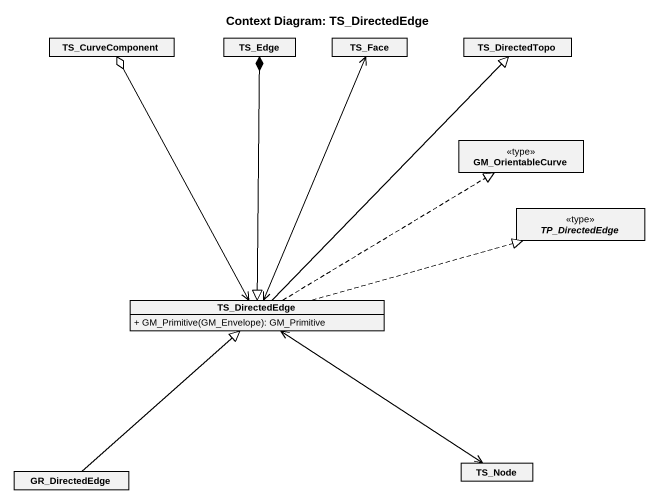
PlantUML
@startuml
title Context Diagram: TS_DirectedEdge
hide circle
hide empty members
skinparam classAttributeIconSize 0
class TS_CurveComponent
class TS_Edge
class TS_Face
class TS_DirectedTopo
class GM_OrientableCurve <<type>>
abstract class TP_DirectedEdge <<type>>
class TS_DirectedEdge {
  + GM_Primitive(GM_Envelope): GM_Primitive
}
class GR_DirectedEdge
class TS_Node
TS_Edge --|> TS_DirectedEdge
TS_Face <--> TS_DirectedEdge
TS_DirectedEdge <-up-o TS_CurveComponent
TS_DirectedEdge <-up-* TS_Edge
TS_DirectedEdge -up-|> TS_DirectedTopo
TS_DirectedEdge .up.|> GM_OrientableCurve
TS_DirectedEdge .right.|> TP_DirectedEdge
TS_DirectedEdge <--> TS_Node
GR_DirectedEdge -up-|> TS_DirectedEdge
@enduml
